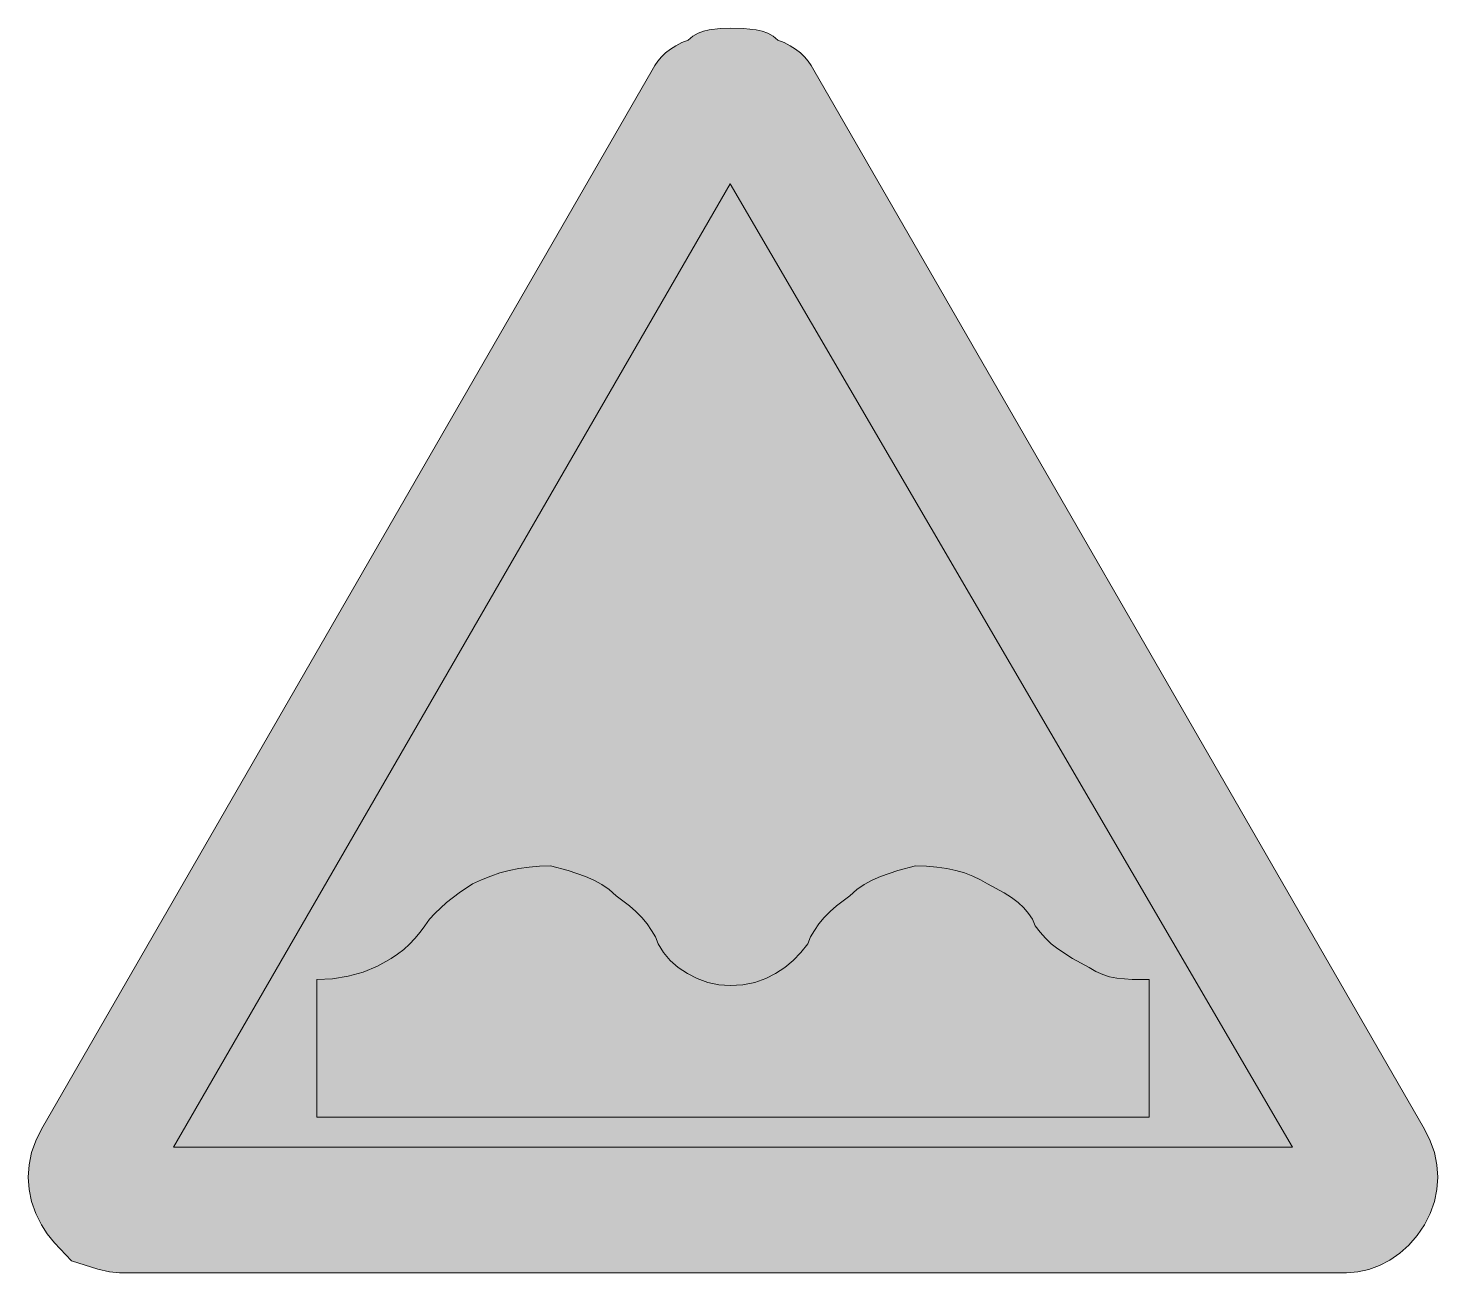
# Model space of a CAD drawing. Header units: metres. Extents: x 143 to 425, y 11 to 260.
import ezdxf

# ---------------------------------------------------------------- set-up
doc = ezdxf.new("R2010")
doc.units = ezdxf.units.M
for name, color, linetype, true_color in [('FILL_BLACK_000000', 7, 'Continuous', 0x000000), ('FILL_RED_FF0000', 7, 'Continuous', 0xff0000), ('FILL_WHITE_FFFFFF', 7, 'Continuous', 0xffffff)]:
    doc.layers.add(name, color=color, linetype=linetype, true_color=true_color)

msp = doc.modelspace()

# ---------------------------------------------------------------- hatches: boundary and pattern name
at = {"layer": 'FILL_BLACK_000000', "true_color": 0x000000}
h = msp.add_hatch(color=7, dxfattribs=at)
h.dxf.hatch_style = 1
h.paths.add_polyline_path([(203.69, 69.77), (206.79, 70.27), (209.81, 71.12), (212.7, 72.3), (215.42, 73.82), (216.71, 74.7), (217.93, 75.67), (219.09, 76.73), (220.19, 77.87), (221.21, 79.09), (222.15, 80.4), (223.1, 81.7), (224.16, 82.89), (226.5, 85.05), (229.07, 86.98), (231.75, 88.8), (233.55, 89.64), (235.37, 90.37), (237.21, 90.99), (239.1, 91.5), (241.04, 91.89), (243.06, 92.17), (245.15, 92.34), (247.35, 92.4), (250.93, 91.46), (254.4, 90.3), (256.06, 89.56), (257.64, 88.69), (259.15, 87.64), (260.55, 86.4), (263.21, 84.39), (264.47, 83.26), (265.65, 82.05), (266.71, 80.79), (267.64, 79.48), (268.39, 78.15), (268.95, 76.8), (270.01, 75.06), (271.37, 73.46), (272.98, 72.03), (274.8, 70.8), (276.79, 69.79), (278.91, 69.04), (281.11, 68.56), (283.35, 68.4), (285.94, 68.56), (288.32, 69.04), (290.5, 69.79), (292.5, 70.8), (294.33, 72.03), (296.01, 73.46), (297.54, 75.06), (298.95, 76.8), (299.51, 78.15), (300.26, 79.48), (301.19, 80.79), (302.25, 82.05), (303.43, 83.26), (304.69, 84.39), (307.35, 86.4), (308.75, 87.64), (310.26, 88.69), (311.84, 89.56), (313.5, 90.3), (316.97, 91.46), (320.55, 92.4), (322.74, 92.34), (324.83, 92.17), (326.79, 91.89), (328.65, 91.5), (330.39, 90.99), (332.02, 90.37), (333.54, 89.64), (334.95, 88.8), (338.31, 86.98), (339.78, 86.04), (341.1, 85.05), (342.25, 84.01), (343.22, 82.89), (343.99, 81.7), (344.55, 80.4), (345.51, 79.1), (346.57, 77.91), (347.76, 76.79), (349.05, 75.75), (351.98, 73.82), (355.35, 72), (356.7, 71.21), (358.07, 70.61), (359.46, 70.19), (360.9, 69.9), (363.96, 69.64), (367.35, 69.6), (367.35, 42), (200.55, 42), (200.55, 69.6), (203.69, 69.77)])
at = {"layer": 'FILL_RED_FF0000', "true_color": 0xff0000}
h = msp.add_hatch(color=7, dxfattribs=at)
h.dxf.hatch_style = 1
h.paths.add_polyline_path([(423.73, 37.3), (424.57, 34.91), (425.08, 32.47), (425.25, 30), (425.08, 27.53), (424.57, 25.09), (423.73, 22.7), (422.55, 20.4), (421.09, 18.26), (419.44, 16.37), (417.61, 14.73), (415.65, 13.35), (413.57, 12.26), (411.41, 11.46), (409.2, 10.97), (406.95, 10.8), (160.95, 10.8), (158.94, 11.01), (156.6, 11.55), (151.35, 13.2), (147.9, 16.8), (146.46, 18.6), (145.35, 20.4), (144.17, 22.7), (143.32, 25.09), (142.82, 27.53), (142.65, 30), (142.82, 32.47), (143.32, 34.91), (144.17, 37.3), (145.35, 39.6), (267.75, 252), (268.26, 252.9), (268.87, 253.78), (269.61, 254.64), (270.45, 255.45), (271.41, 256.21), (272.47, 256.89), (273.66, 257.5), (274.95, 258), (275.9, 258.79), (276.94, 259.39), (278.03, 259.81), (279.15, 260.1), (281.36, 260.36), (283.35, 260.4), (286.03, 260.36), (288.6, 260.1), (289.81, 259.81), (290.94, 259.39), (292, 258.79), (292.95, 258), (294.24, 257.5), (295.42, 256.89), (296.49, 256.21), (297.45, 255.45), (298.29, 254.64), (299.02, 253.78), (299.64, 252.9), (300.15, 252), (422.55, 39.6), (423.73, 37.3)])
at = {"layer": 'FILL_WHITE_FFFFFF', "true_color": 0xffffff}
h = msp.add_hatch(color=7, dxfattribs=at)
h.dxf.hatch_style = 1
h.paths.add_polyline_path([(283.35, 229.2), (396.15, 36), (171.75, 36), (283.35, 229.2)])

# ---------------------------------------------------------------- linework, layer by layer
at = {"layer": 'FILL_BLACK_000000', "lineweight": 0, "true_color": 0x000000}
msp.add_lwpolyline([(203.69, 69.77), (206.79, 70.27), (209.81, 71.12), (212.7, 72.3), (215.42, 73.82), (216.71, 74.7), (217.93, 75.67), (219.09, 76.73), (220.19, 77.87), (221.21, 79.09), (222.15, 80.4), (223.1, 81.7), (224.16, 82.89), (226.5, 85.05), (229.07, 86.98), (231.75, 88.8), (233.55, 89.64), (235.37, 90.37), (237.21, 90.99), (239.1, 91.5), (241.04, 91.89), (243.06, 92.17), (245.15, 92.34), (247.35, 92.4), (250.93, 91.46), (254.4, 90.3), (256.06, 89.56), (257.64, 88.69), (259.15, 87.64), (260.55, 86.4), (263.21, 84.39), (264.47, 83.26), (265.65, 82.05), (266.71, 80.79), (267.64, 79.48), (268.39, 78.15), (268.95, 76.8), (270.01, 75.06), (271.37, 73.46), (272.98, 72.03), (274.8, 70.8), (276.79, 69.79), (278.91, 69.04), (281.11, 68.56), (283.35, 68.4), (285.94, 68.56), (288.32, 69.04), (290.5, 69.79), (292.5, 70.8), (294.33, 72.03), (296.01, 73.46), (297.54, 75.06), (298.95, 76.8), (299.51, 78.15), (300.26, 79.48), (301.19, 80.79), (302.25, 82.05), (303.43, 83.26), (304.69, 84.39), (307.35, 86.4), (308.75, 87.64), (310.26, 88.69), (311.84, 89.56), (313.5, 90.3), (316.97, 91.46), (320.55, 92.4), (322.74, 92.34), (324.83, 92.17), (326.79, 91.89), (328.65, 91.5), (330.39, 90.99), (332.02, 90.37), (333.54, 89.64), (334.95, 88.8), (338.31, 86.98), (339.78, 86.04), (341.1, 85.05), (342.25, 84.01), (343.22, 82.89), (343.99, 81.7), (344.55, 80.4), (345.51, 79.1), (346.57, 77.91), (347.76, 76.79), (349.05, 75.75), (351.98, 73.82), (355.35, 72), (356.7, 71.21), (358.07, 70.61), (359.46, 70.19), (360.9, 69.9), (363.96, 69.64), (367.35, 69.6), (367.35, 42), (200.55, 42), (200.55, 69.6)], close=True, dxfattribs=at)
at = {"layer": 'FILL_RED_FF0000', "lineweight": 0, "true_color": 0xff0000}
msp.add_lwpolyline([(423.73, 37.3), (424.57, 34.91), (425.08, 32.47), (425.25, 30), (425.08, 27.53), (424.57, 25.09), (423.73, 22.7), (422.55, 20.4), (421.09, 18.26), (419.44, 16.37), (417.61, 14.73), (415.65, 13.35), (413.57, 12.26), (411.41, 11.46), (409.2, 10.97), (406.95, 10.8), (160.95, 10.8), (158.94, 11.01), (156.6, 11.55), (151.35, 13.2), (147.9, 16.8), (146.46, 18.6), (145.35, 20.4), (144.17, 22.7), (143.32, 25.09), (142.82, 27.53), (142.65, 30), (142.82, 32.47), (143.32, 34.91), (144.17, 37.3), (145.35, 39.6), (267.75, 252), (268.26, 252.9), (268.87, 253.78), (269.61, 254.64), (270.45, 255.45), (271.41, 256.21), (272.47, 256.89), (273.66, 257.5), (274.95, 258), (275.9, 258.79), (276.94, 259.39), (278.03, 259.81), (279.15, 260.1), (281.36, 260.36), (283.35, 260.4), (286.03, 260.36), (288.6, 260.1), (289.81, 259.81), (290.94, 259.39), (292, 258.79), (292.95, 258), (294.24, 257.5), (295.42, 256.89), (296.49, 256.21), (297.45, 255.45), (298.29, 254.64), (299.02, 253.78), (299.64, 252.9), (300.15, 252), (422.55, 39.6)], close=True, dxfattribs=at)
at = {"layer": 'FILL_WHITE_FFFFFF', "lineweight": 0, "true_color": 0xff0000}
msp.add_lwpolyline([(283.35, 229.2), (396.15, 36), (171.75, 36)], close=True, dxfattribs=at)

doc.saveas('drawing.dxf')
